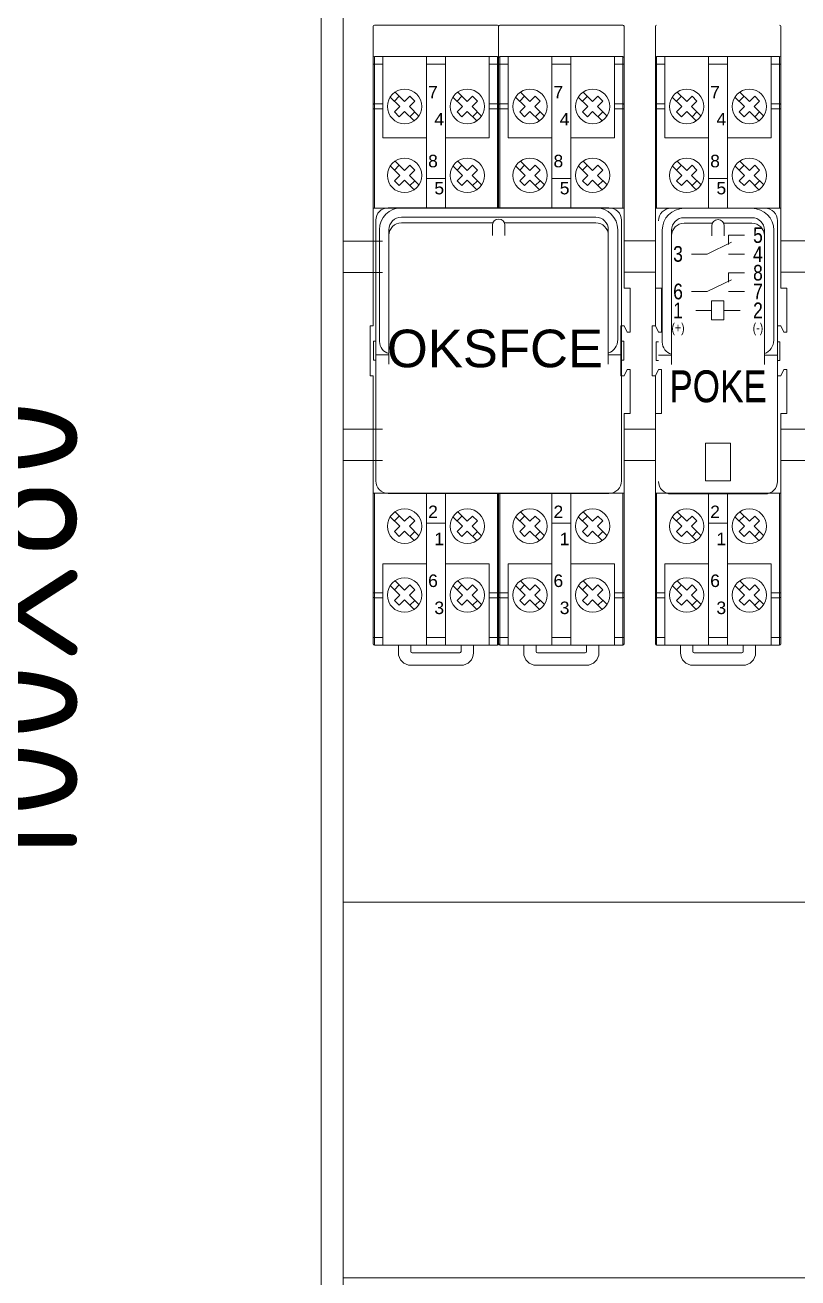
# Model space of a CAD drawing. Header units: millimetres. Extents: x 4137 to 6698, y 1400 to 3585.
# Drawn here: x 5827.7 to 5951, y 2400.8 to 2600.8 of the extents above; entities that cross this region are included whole.
import ezdxf

# ---------------------------------------------------------------- set-up
doc = ezdxf.new("R2010")
doc.units = ezdxf.units.MM
doc.layers.add('000-PI-Oprema', color=30, linetype='Continuous', lineweight=5)
doc.layers.add('000-SI-Oprema', color=30, linetype='Continuous', lineweight=0)
doc.layers.add('000-PI-ORMAR', color=2, linetype='Continuous')
doc.layers.add('002-PI-Kabelska kanalica', color=150, linetype='Continuous')
doc.styles.add('NUOVO', font='txt.shx', dxfattribs={"width": 0.8, "height": 0.8})
doc.styles.add('PI0', font='isocpeur.ttf', dxfattribs={"width": 0.9})
doc.styles.get("Standard").update_dxf_attribs({"font": 'arial.ttf'})

msp = doc.modelspace()

# ---------------------------------------------------------------- linework, layer by layer
at = {"layer": '000-PI-Oprema', "color": 0, "linetype": 'ByBlock', "lineweight": 0}
for p, q in [((5883.25, 2600.57), (5883.25, 2552.77)), ((5883.45, 2600.77), (5903.05, 2600.77)), ((5903.25, 2600.57), (5903.25, 2571.52)), ((5903.45, 2600.77), (5923.05, 2600.77)), ((5923.25, 2600.57), (5923.25, 2558.77)), ((5883.45, 2595.77), (5883.45, 2571.52)), ((5883.45, 2595.77), (5903.05, 2595.77)), ((5884.75, 2594.55), (5883.45, 2594.55)), ((5884.75, 2595.77), (5884.75, 2582.77)), ((5891.75, 2595.77), (5891.75, 2571.52)), ((5894.75, 2594.55), (5891.75, 2594.55)), ((5894.75, 2595.77), (5894.75, 2571.52)), ((5901.75, 2595.77), (5901.75, 2582.77)), ((5903.05, 2594.55), (5901.75, 2594.55)), ((5903.05, 2595.77), (5903.05, 2571.52)), ((5903.45, 2595.77), (5903.45, 2571.52)), ((5903.45, 2595.77), (5923.05, 2595.77)), ((5904.75, 2594.55), (5903.45, 2594.55)), ((5904.75, 2595.77), (5904.75, 2582.77)), ((5911.75, 2595.77), (5911.75, 2571.52)), ((5914.75, 2594.55), (5911.75, 2594.55)), ((5914.75, 2595.77), (5914.75, 2571.52)), ((5921.75, 2595.77), (5921.75, 2582.77)), ((5923.05, 2594.55), (5921.75, 2594.55)), ((5923.05, 2595.77), (5923.05, 2571.52)), ((5886.73, 2590.06), (5888.25, 2588.55)), ((5896.73, 2590.06), (5898.25, 2588.55)), ((5906.73, 2590.06), (5908.25, 2588.55)), ((5916.73, 2590.06), (5918.25, 2588.55)), ((5883.45, 2588.18), (5884.75, 2588.18)), ((5885.95, 2589.28), (5887.47, 2587.77)), ((5886.62, 2588.62), (5887.4, 2589.39)), ((5888.25, 2588.55), (5889.1, 2589.39)), ((5889.03, 2587.77), (5889.87, 2588.62)), ((5889.1, 2589.39), (5889.87, 2588.62)), ((5895.95, 2589.28), (5897.47, 2587.77)), ((5896.62, 2588.62), (5897.4, 2589.39)), ((5898.25, 2588.55), (5899.1, 2589.39)), ((5899.03, 2587.77), (5899.87, 2588.62)), ((5899.1, 2589.39), (5899.87, 2588.62)), ((5903.05, 2588.18), (5901.75, 2588.18)), ((5903.45, 2588.18), (5904.75, 2588.18)), ((5905.95, 2589.28), (5907.47, 2587.77)), ((5906.62, 2588.62), (5907.4, 2589.39)), ((5908.25, 2588.55), (5909.1, 2589.39)), ((5909.03, 2587.77), (5909.87, 2588.62)), ((5909.1, 2589.39), (5909.87, 2588.62)), ((5915.95, 2589.28), (5917.47, 2587.77)), ((5916.62, 2588.62), (5917.4, 2589.39)), ((5918.25, 2588.55), (5919.1, 2589.39)), ((5919.03, 2587.77), (5919.87, 2588.62)), ((5919.1, 2589.39), (5919.87, 2588.62)), ((5923.05, 2588.18), (5921.75, 2588.18)), ((5883.25, 2587.39), (5884.75, 2587.39)), ((5886.62, 2586.92), (5887.47, 2587.77)), ((5886.62, 2586.92), (5887.4, 2586.14)), ((5887.4, 2586.14), (5888.25, 2586.99)), ((5888.25, 2586.99), (5889.76, 2585.47)), ((5889.03, 2587.77), (5890.54, 2586.25)), ((5889.1, 2586.14), (5889.87, 2586.92)), ((5896.62, 2586.92), (5897.47, 2587.77)), ((5896.62, 2586.92), (5897.4, 2586.14)), ((5897.4, 2586.14), (5898.25, 2586.99)), ((5898.25, 2586.99), (5899.76, 2585.47)), ((5899.03, 2587.77), (5900.54, 2586.25)), ((5899.1, 2586.14), (5899.87, 2586.92)), ((5903.25, 2587.39), (5901.75, 2587.39)), ((5903.25, 2587.39), (5904.75, 2587.39)), ((5906.62, 2586.92), (5907.47, 2587.77)), ((5906.62, 2586.92), (5907.4, 2586.14)), ((5907.4, 2586.14), (5908.25, 2586.99)), ((5908.25, 2586.99), (5909.76, 2585.47)), ((5909.03, 2587.77), (5910.54, 2586.25)), ((5909.1, 2586.14), (5909.87, 2586.92)), ((5916.62, 2586.92), (5917.47, 2587.77)), ((5916.62, 2586.92), (5917.4, 2586.14)), ((5917.4, 2586.14), (5918.25, 2586.99)), ((5918.25, 2586.99), (5919.76, 2585.47)), ((5919.03, 2587.77), (5920.54, 2586.25)), ((5919.1, 2586.14), (5919.87, 2586.92)), ((5923.25, 2587.39), (5921.75, 2587.39)), ((5884.75, 2582.77), (5891.75, 2582.77)), ((5901.75, 2582.77), (5894.75, 2582.77)), ((5904.75, 2582.77), (5911.75, 2582.77)), ((5921.75, 2582.77), (5914.75, 2582.77)), ((5885.95, 2578.28), (5887.47, 2576.77)), ((5886.62, 2577.62), (5887.4, 2578.39)), ((5886.73, 2579.06), (5888.25, 2577.55)), ((5888.25, 2577.55), (5889.1, 2578.39)), ((5889.1, 2578.39), (5889.87, 2577.62)), ((5895.95, 2578.28), (5897.47, 2576.77)), ((5896.62, 2577.62), (5897.4, 2578.39)), ((5896.73, 2579.06), (5898.25, 2577.55)), ((5898.25, 2577.55), (5899.1, 2578.39)), ((5899.1, 2578.39), (5899.87, 2577.62)), ((5905.95, 2578.28), (5907.47, 2576.77)), ((5906.62, 2577.62), (5907.4, 2578.39)), ((5906.73, 2579.06), (5908.25, 2577.55)), ((5908.25, 2577.55), (5909.1, 2578.39)), ((5909.1, 2578.39), (5909.87, 2577.62)), ((5915.95, 2578.28), (5917.47, 2576.77)), ((5916.62, 2577.62), (5917.4, 2578.39)), ((5916.73, 2579.06), (5918.25, 2577.55)), ((5918.25, 2577.55), (5919.1, 2578.39)), ((5919.1, 2578.39), (5919.87, 2577.62)), ((5886.62, 2575.92), (5887.47, 2576.77)), ((5889.03, 2576.77), (5889.87, 2577.62)), ((5889.03, 2576.77), (5890.54, 2575.25)), ((5894.75, 2576.25), (5891.75, 2576.25)), ((5896.62, 2575.92), (5897.47, 2576.77)), ((5899.03, 2576.77), (5899.87, 2577.62)), ((5899.03, 2576.77), (5900.54, 2575.25)), ((5906.62, 2575.92), (5907.47, 2576.77)), ((5909.03, 2576.77), (5909.87, 2577.62)), ((5909.03, 2576.77), (5910.54, 2575.25)), ((5914.75, 2576.25), (5911.75, 2576.25)), ((5916.62, 2575.92), (5917.47, 2576.77)), ((5919.03, 2576.77), (5919.87, 2577.62)), ((5919.03, 2576.77), (5920.54, 2575.25)), ((5886.62, 2575.92), (5887.4, 2575.14)), ((5887.4, 2575.14), (5888.25, 2575.99)), ((5888.25, 2575.99), (5889.76, 2574.47)), ((5889.1, 2575.14), (5889.87, 2575.92)), ((5896.62, 2575.92), (5897.4, 2575.14)), ((5897.4, 2575.14), (5898.25, 2575.99)), ((5898.25, 2575.99), (5899.76, 2574.47)), ((5899.1, 2575.14), (5899.87, 2575.92)), ((5906.62, 2575.92), (5907.4, 2575.14)), ((5907.4, 2575.14), (5908.25, 2575.99)), ((5908.25, 2575.99), (5909.76, 2574.47)), ((5909.1, 2575.14), (5909.87, 2575.92)), ((5916.62, 2575.92), (5917.4, 2575.14)), ((5917.4, 2575.14), (5918.25, 2575.99)), ((5918.25, 2575.99), (5919.76, 2574.47)), ((5919.1, 2575.14), (5919.87, 2575.92)), ((5883.25, 2571.52), (5903.25, 2571.52)), ((5920.85, 2571.6), (5885.65, 2571.6)), ((5887.75, 2571.6), (5918.75, 2571.6)), ((5887.75, 2570.1), (5918.75, 2570.1)), ((5903.25, 2571.52), (5923.25, 2571.52)), ((5883.65, 2569.6), (5883.65, 2528)), ((5884.25, 2568.1), (5884.25, 2550.25)), ((5885.75, 2568.1), (5885.75, 2550.25)), ((5902.33, 2569.2), (5887.75, 2569.2)), ((5902.25, 2568.8), (5902.25, 2567.2)), ((5918.75, 2569.2), (5904.16, 2569.2)), ((5904.25, 2568.8), (5904.25, 2567.2)), ((5920.75, 2568.1), (5920.75, 2550.55)), ((5922.25, 2568.1), (5922.25, 2550.55)), ((5922.85, 2528), (5922.85, 2569.6)), ((5885.75, 2567.2), (5885.75, 2546.65)), ((5920.75, 2567.2), (5920.75, 2546.65)), ((5936.5, 2564.22), (5940.4, 2566.12)), ((5942.5, 2567.22), (5939.9, 2567.22)), ((5939.9, 2565.72), (5939.9, 2567.22)), ((5934, 2564.22), (5936.5, 2564.22)), ((5942.5, 2564.22), (5939.9, 2564.22)), ((5936.5, 2558.22), (5940.4, 2560.12)), ((5942.5, 2561.22), (5939.9, 2561.22)), ((5939.9, 2559.72), (5939.9, 2561.22)), ((5923.25, 2558.77), (5924.25, 2558.77)), ((5924.25, 2558.77), (5924.25, 2551.77)), ((5934, 2558.22), (5936.5, 2558.22)), ((5942.5, 2558.22), (5939.9, 2558.22)), ((5937.2, 2556.72), (5937.2, 2553.72)), ((5937.2, 2556.72), (5939.2, 2556.72)), ((5939.2, 2556.72), (5939.2, 2553.72)), ((5934.7, 2555.22), (5937.2, 2555.22)), ((5941.8, 2555.22), (5939.2, 2555.22)), ((5882.75, 2544.77), (5882.75, 2552.77)), ((5882.75, 2552.77), (5883.25, 2552.77)), ((5922.75, 2552.77), (5922.75, 2544.77)), ((5923.25, 2552.77), (5922.75, 2552.77)), ((5923.75, 2551.77), (5923.25, 2552.77)), ((5939.2, 2553.72), (5937.2, 2553.72)), ((5883.3, 2550.3), (5883.3, 2547.3)), ((5883.65, 2550.3), (5883.3, 2550.3)), ((5923.2, 2550.3), (5922.85, 2550.3)), ((5923.2, 2550.3), (5923.2, 2547.3)), ((5924.25, 2551.77), (5923.75, 2551.77)), ((5885.75, 2548.15), (5883.65, 2548.15)), ((5920.75, 2548.15), (5922.85, 2548.15)), ((5883.65, 2547.3), (5883.3, 2547.3)), ((5923.2, 2547.3), (5922.85, 2547.3)), ((5883.25, 2544.77), (5882.75, 2544.77)), ((5883.25, 2544.77), (5883.25, 2501.97)), ((5923.25, 2544.77), (5922.75, 2544.77)), ((5923.25, 2544.77), (5923.75, 2545.77)), ((5924.25, 2545.77), (5923.75, 2545.77)), ((5924.25, 2545.77), (5924.25, 2538.77)), ((5923.25, 2538.77), (5923.25, 2501.97)), ((5923.25, 2538.77), (5924.25, 2538.77)), ((5883.25, 2526.02), (5903.25, 2526.02)), ((5883.45, 2526.02), (5883.45, 2501.77)), ((5885.65, 2526), (5920.85, 2526)), ((5891.75, 2526.02), (5891.75, 2501.77)), ((5894.75, 2526.02), (5894.75, 2501.77)), ((5903.05, 2526.02), (5903.05, 2501.77)), ((5903.25, 2526.02), (5923.25, 2526.02)), ((5903.25, 2526.02), (5903.25, 2501.97)), ((5903.45, 2526.02), (5903.45, 2501.77)), ((5911.75, 2526.02), (5911.75, 2501.77)), ((5914.75, 2526.02), (5914.75, 2501.77)), ((5923.05, 2526.02), (5923.05, 2501.77)), ((5885.95, 2522.28), (5887.47, 2520.77)), ((5886.62, 2521.62), (5887.4, 2522.39)), ((5886.73, 2523.06), (5888.25, 2521.55)), ((5888.25, 2521.55), (5889.1, 2522.39)), ((5889.1, 2522.39), (5889.87, 2521.62)), ((5895.95, 2522.28), (5897.47, 2520.77)), ((5896.62, 2521.62), (5897.4, 2522.39)), ((5896.73, 2523.06), (5898.25, 2521.55)), ((5898.25, 2521.55), (5899.1, 2522.39)), ((5899.1, 2522.39), (5899.87, 2521.62)), ((5905.95, 2522.28), (5907.47, 2520.77)), ((5906.62, 2521.62), (5907.4, 2522.39)), ((5906.73, 2523.06), (5908.25, 2521.55)), ((5908.25, 2521.55), (5909.1, 2522.39)), ((5909.1, 2522.39), (5909.87, 2521.62)), ((5915.95, 2522.28), (5917.47, 2520.77)), ((5916.62, 2521.62), (5917.4, 2522.39)), ((5916.73, 2523.06), (5918.25, 2521.55)), ((5918.25, 2521.55), (5919.1, 2522.39)), ((5919.1, 2522.39), (5919.87, 2521.62)), ((5886.62, 2519.92), (5887.47, 2520.77)), ((5889.03, 2520.77), (5889.87, 2521.62)), ((5889.03, 2520.77), (5890.54, 2519.25)), ((5894.75, 2521.28), (5891.75, 2521.28)), ((5896.62, 2519.92), (5897.47, 2520.77)), ((5899.03, 2520.77), (5899.87, 2521.62)), ((5899.03, 2520.77), (5900.54, 2519.25)), ((5906.62, 2519.92), (5907.47, 2520.77)), ((5909.03, 2520.77), (5909.87, 2521.62)), ((5909.03, 2520.77), (5910.54, 2519.25)), ((5914.75, 2521.28), (5911.75, 2521.28)), ((5916.62, 2519.92), (5917.47, 2520.77)), ((5919.03, 2520.77), (5919.87, 2521.62)), ((5919.03, 2520.77), (5920.54, 2519.25)), ((5886.62, 2519.92), (5887.4, 2519.14)), ((5887.4, 2519.14), (5888.25, 2519.99)), ((5888.25, 2519.99), (5889.76, 2518.47)), ((5889.1, 2519.14), (5889.87, 2519.92)), ((5896.62, 2519.92), (5897.4, 2519.14)), ((5897.4, 2519.14), (5898.25, 2519.99)), ((5898.25, 2519.99), (5899.76, 2518.47)), ((5899.1, 2519.14), (5899.87, 2519.92)), ((5906.62, 2519.92), (5907.4, 2519.14)), ((5907.4, 2519.14), (5908.25, 2519.99)), ((5908.25, 2519.99), (5909.76, 2518.47)), ((5909.1, 2519.14), (5909.87, 2519.92)), ((5916.62, 2519.92), (5917.4, 2519.14)), ((5917.4, 2519.14), (5918.25, 2519.99)), ((5918.25, 2519.99), (5919.76, 2518.47)), ((5919.1, 2519.14), (5919.87, 2519.92)), ((5884.75, 2514.77), (5884.75, 2501.77)), ((5884.75, 2514.77), (5891.75, 2514.77)), ((5901.75, 2514.77), (5894.75, 2514.77)), ((5901.75, 2514.77), (5901.75, 2501.77)), ((5904.75, 2514.77), (5904.75, 2501.77)), ((5904.75, 2514.77), (5911.75, 2514.77)), ((5921.75, 2514.77), (5914.75, 2514.77)), ((5921.75, 2514.77), (5921.75, 2501.77)), ((5886.73, 2512.06), (5888.25, 2510.55)), ((5896.73, 2512.06), (5898.25, 2510.55)), ((5906.73, 2512.06), (5908.25, 2510.55)), ((5916.73, 2512.06), (5918.25, 2510.55)), ((5883.25, 2510.14), (5884.75, 2510.14)), ((5885.95, 2511.28), (5887.47, 2509.77)), ((5886.62, 2510.62), (5887.4, 2511.39)), ((5888.25, 2510.55), (5889.1, 2511.39)), ((5889.03, 2509.77), (5889.87, 2510.62)), ((5889.1, 2511.39), (5889.87, 2510.62)), ((5895.95, 2511.28), (5897.47, 2509.77)), ((5896.62, 2510.62), (5897.4, 2511.39)), ((5898.25, 2510.55), (5899.1, 2511.39)), ((5899.03, 2509.77), (5899.87, 2510.62)), ((5899.1, 2511.39), (5899.87, 2510.62)), ((5901.75, 2510.14), (5903.25, 2510.14)), ((5903.25, 2510.14), (5904.75, 2510.14)), ((5905.95, 2511.28), (5907.47, 2509.77)), ((5906.62, 2510.62), (5907.4, 2511.39)), ((5908.25, 2510.55), (5909.1, 2511.39)), ((5909.03, 2509.77), (5909.87, 2510.62)), ((5909.1, 2511.39), (5909.87, 2510.62)), ((5915.95, 2511.28), (5917.47, 2509.77)), ((5916.62, 2510.62), (5917.4, 2511.39)), ((5918.25, 2510.55), (5919.1, 2511.39)), ((5919.03, 2509.77), (5919.87, 2510.62)), ((5919.1, 2511.39), (5919.87, 2510.62)), ((5921.75, 2510.14), (5923.25, 2510.14)), ((5883.45, 2509.36), (5884.75, 2509.36)), ((5886.62, 2508.92), (5887.47, 2509.77)), ((5886.62, 2508.92), (5887.4, 2508.14)), ((5887.4, 2508.14), (5888.25, 2508.99)), ((5888.25, 2508.99), (5889.76, 2507.47)), ((5889.03, 2509.77), (5890.54, 2508.25)), ((5889.1, 2508.14), (5889.87, 2508.92)), ((5896.62, 2508.92), (5897.47, 2509.77)), ((5896.62, 2508.92), (5897.4, 2508.14)), ((5897.4, 2508.14), (5898.25, 2508.99)), ((5898.25, 2508.99), (5899.76, 2507.47)), ((5899.03, 2509.77), (5900.54, 2508.25)), ((5899.1, 2508.14), (5899.87, 2508.92)), ((5903.05, 2509.36), (5901.75, 2509.36)), ((5903.45, 2509.36), (5904.75, 2509.36)), ((5906.62, 2508.92), (5907.47, 2509.77)), ((5906.62, 2508.92), (5907.4, 2508.14)), ((5907.4, 2508.14), (5908.25, 2508.99)), ((5908.25, 2508.99), (5909.76, 2507.47)), ((5909.03, 2509.77), (5910.54, 2508.25)), ((5909.1, 2508.14), (5909.87, 2508.92)), ((5916.62, 2508.92), (5917.47, 2509.77)), ((5916.62, 2508.92), (5917.4, 2508.14)), ((5917.4, 2508.14), (5918.25, 2508.99)), ((5918.25, 2508.99), (5919.76, 2507.47)), ((5919.03, 2509.77), (5920.54, 2508.25)), ((5919.1, 2508.14), (5919.87, 2508.92)), ((5923.05, 2509.36), (5921.75, 2509.36)), ((5884.75, 2502.98), (5883.45, 2502.98)), ((5894.75, 2502.98), (5891.75, 2502.98)), ((5903.05, 2502.98), (5901.75, 2502.98)), ((5904.75, 2502.98), (5903.45, 2502.98)), ((5914.75, 2502.98), (5911.75, 2502.98)), ((5923.05, 2502.98), (5921.75, 2502.98)), ((5883.45, 2501.77), (5903.05, 2501.77)), ((5887.25, 2500.57), (5887.25, 2501.77)), ((5889.25, 2500.77), (5889.25, 2501.77)), ((5889.25, 2500.77), (5889.25, 2501.77)), ((5897.05, 2500.57), (5889.45, 2500.57)), ((5897.05, 2500.57), (5889.45, 2500.57)), ((5897.25, 2501.77), (5897.25, 2500.77)), ((5897.25, 2501.77), (5897.25, 2500.77)), ((5899.25, 2501.77), (5899.25, 2500.57)), ((5903.45, 2501.77), (5923.05, 2501.77)), ((5907.25, 2500.57), (5907.25, 2501.77)), ((5909.25, 2500.77), (5909.25, 2501.77)), ((5917.05, 2500.57), (5909.45, 2500.57)), ((5917.25, 2501.77), (5917.25, 2500.77)), ((5919.25, 2501.77), (5919.25, 2500.57)), ((5897.25, 2498.57), (5889.25, 2498.57)), ((5917.25, 2498.57), (5909.25, 2498.57))]:
    msp.add_line(p, q, dxfattribs=at)
for points in [[(5883.25, 2594.47), (5883.25, 2594.48), (5883.25, 2594.49), (5883.26, 2594.5), (5883.27, 2594.51), (5883.29, 2594.52), (5883.31, 2594.53), (5883.33, 2594.54), (5883.35, 2594.54), (5883.37, 2594.55), (5883.4, 2594.55), (5883.42, 2594.55), (5883.45, 2594.55)], [(5903.25, 2594.47), (5903.25, 2594.48), (5903.24, 2594.49), (5903.23, 2594.5), (5903.22, 2594.51), (5903.21, 2594.52), (5903.19, 2594.53), (5903.17, 2594.54), (5903.15, 2594.54), (5903.12, 2594.55), (5903.1, 2594.55), (5903.07, 2594.55), (5903.05, 2594.55)], [(5903.25, 2594.47), (5903.25, 2594.48), (5903.25, 2594.49), (5903.26, 2594.5), (5903.27, 2594.51), (5903.29, 2594.52), (5903.31, 2594.53), (5903.33, 2594.54), (5903.35, 2594.54), (5903.37, 2594.55), (5903.4, 2594.55), (5903.42, 2594.55), (5903.45, 2594.55)], [(5923.25, 2594.47), (5923.25, 2594.48), (5923.24, 2594.49), (5923.23, 2594.5), (5923.22, 2594.51), (5923.21, 2594.52), (5923.19, 2594.53), (5923.17, 2594.54), (5923.15, 2594.54), (5923.12, 2594.55), (5923.1, 2594.55), (5923.07, 2594.55), (5923.05, 2594.55)], [(5883.45, 2588.18), (5883.42, 2588.17), (5883.4, 2588.17), (5883.37, 2588.17), (5883.35, 2588.17), (5883.33, 2588.16), (5883.31, 2588.15), (5883.29, 2588.14), (5883.27, 2588.14), (5883.26, 2588.13), (5883.25, 2588.12), (5883.25, 2588.11), (5883.25, 2588.1)], [(5903.05, 2588.18), (5903.07, 2588.17), (5903.1, 2588.17), (5903.12, 2588.17), (5903.15, 2588.17), (5903.17, 2588.16), (5903.19, 2588.15), (5903.21, 2588.14), (5903.22, 2588.14), (5903.23, 2588.13), (5903.24, 2588.12), (5903.25, 2588.11), (5903.25, 2588.1)], [(5903.45, 2588.18), (5903.42, 2588.17), (5903.4, 2588.17), (5903.37, 2588.17), (5903.35, 2588.17), (5903.33, 2588.16), (5903.31, 2588.15), (5903.29, 2588.14), (5903.27, 2588.14), (5903.26, 2588.13), (5903.25, 2588.12), (5903.25, 2588.11), (5903.25, 2588.1)], [(5923.05, 2588.18), (5923.07, 2588.17), (5923.1, 2588.17), (5923.12, 2588.17), (5923.15, 2588.17), (5923.17, 2588.16), (5923.19, 2588.15), (5923.21, 2588.14), (5923.22, 2588.14), (5923.23, 2588.13), (5923.24, 2588.12), (5923.25, 2588.11), (5923.25, 2588.1)], [(5883.45, 2509.36), (5883.42, 2509.36), (5883.4, 2509.36), (5883.37, 2509.37), (5883.35, 2509.37), (5883.33, 2509.38), (5883.31, 2509.38), (5883.29, 2509.39), (5883.27, 2509.4), (5883.26, 2509.41), (5883.25, 2509.42), (5883.25, 2509.43), (5883.25, 2509.44)], [(5903.25, 2509.44), (5903.25, 2509.43), (5903.24, 2509.42), (5903.23, 2509.41), (5903.22, 2509.4), (5903.21, 2509.39), (5903.19, 2509.38), (5903.17, 2509.38), (5903.15, 2509.37), (5903.12, 2509.37), (5903.1, 2509.36), (5903.07, 2509.36), (5903.05, 2509.36)], [(5903.45, 2509.36), (5903.42, 2509.36), (5903.4, 2509.36), (5903.37, 2509.37), (5903.35, 2509.37), (5903.33, 2509.38), (5903.31, 2509.38), (5903.29, 2509.39), (5903.27, 2509.4), (5903.26, 2509.41), (5903.25, 2509.42), (5903.25, 2509.43), (5903.25, 2509.44)], [(5923.25, 2509.44), (5923.25, 2509.43), (5923.24, 2509.42), (5923.23, 2509.41), (5923.22, 2509.4), (5923.21, 2509.39), (5923.19, 2509.38), (5923.17, 2509.38), (5923.15, 2509.37), (5923.12, 2509.37), (5923.1, 2509.36), (5923.07, 2509.36), (5923.05, 2509.36)], [(5883.25, 2503.06), (5883.25, 2503.05), (5883.25, 2503.04), (5883.26, 2503.03), (5883.27, 2503.02), (5883.29, 2503.01), (5883.31, 2503.01), (5883.33, 2503), (5883.35, 2502.99), (5883.37, 2502.99), (5883.4, 2502.99), (5883.42, 2502.98), (5883.45, 2502.98)], [(5903.05, 2502.98), (5903.07, 2502.98), (5903.1, 2502.99), (5903.12, 2502.99), (5903.15, 2502.99), (5903.17, 2503), (5903.19, 2503.01), (5903.21, 2503.01), (5903.22, 2503.02), (5903.23, 2503.03), (5903.24, 2503.04), (5903.25, 2503.05), (5903.25, 2503.06)], [(5903.25, 2503.06), (5903.25, 2503.05), (5903.25, 2503.04), (5903.26, 2503.03), (5903.27, 2503.02), (5903.29, 2503.01), (5903.31, 2503.01), (5903.33, 2503), (5903.35, 2502.99), (5903.37, 2502.99), (5903.4, 2502.99), (5903.42, 2502.98), (5903.45, 2502.98)], [(5923.05, 2502.98), (5923.07, 2502.98), (5923.1, 2502.99), (5923.12, 2502.99), (5923.15, 2502.99), (5923.17, 2503), (5923.19, 2503.01), (5923.21, 2503.01), (5923.22, 2503.02), (5923.23, 2503.03), (5923.24, 2503.04), (5923.25, 2503.05), (5923.25, 2503.06)]]:
    msp.add_lwpolyline(points, dxfattribs=at)
for centre in [(5888.25, 2587.77), (5898.25, 2587.77), (5908.25, 2587.77), (5918.25, 2587.77), (5888.25, 2576.77), (5898.25, 2576.77), (5908.25, 2576.77), (5918.25, 2576.77), (5888.25, 2520.77), (5898.25, 2520.77), (5908.25, 2520.77), (5918.25, 2520.77), (5888.25, 2509.77), (5898.25, 2509.77), (5908.25, 2509.77), (5918.25, 2509.77)]:
    msp.add_circle(centre, 2.75, dxfattribs=at)
for centre, radius, start, end in [((5883.45, 2600.57), 0.2, 90, 180), ((5903.05, 2600.57), 0.2, 0, 90), ((5903.45, 2600.57), 0.2, 90, 180), ((5923.05, 2600.57), 0.2, 0, 90), ((5883.45, 2595.57), 0.2, 90, 180), ((5903.05, 2595.57), 0.2, 0, 90), ((5903.45, 2595.57), 0.2, 90, 180), ((5923.05, 2595.57), 0.2, 0, 90), ((5885.65, 2569.6), 2, 90, 180), ((5887.75, 2568.1), 3.5, 90, 180), ((5887.75, 2568.1), 2, 90, 180), ((5918.75, 2568.1), 3.5, 0, 90), ((5918.75, 2568.1), 2, 0, 90), ((5920.85, 2569.6), 2, 0, 90), ((5887.75, 2567.2), 2, 90, 180), ((5903.25, 2568.8), 1, 0, 180), ((5918.75, 2567.2), 2, 0, 90), ((5886.25, 2550.25), 2, 180, 255.5225), ((5919.95, 2550.55), 2.3, 290.3544, 0), ((5885.65, 2528), 2, 180, 270), ((5920.85, 2528), 2, 270, 0), ((5883.45, 2501.97), 0.2, 180, 270), ((5889.25, 2500.57), 2, 180, 270), ((5889.45, 2500.77), 0.2, 180, 270), ((5889.45, 2500.77), 0.2, 180, 270), ((5897.05, 2500.77), 0.2, 270, 0), ((5897.05, 2500.77), 0.2, 270, 0), ((5897.25, 2500.57), 2, 270, 0), ((5903.05, 2501.97), 0.2, 270, 0), ((5903.45, 2501.97), 0.2, 180, 270), ((5909.25, 2500.57), 2, 180, 270), ((5909.45, 2500.77), 0.2, 180, 270), ((5917.05, 2500.77), 0.2, 270, 0), ((5917.25, 2500.57), 2, 270, 0), ((5923.05, 2501.97), 0.2, 270, 0)]:
    msp.add_arc(centre, radius, start, end, dxfattribs=at)
at = {"layer": '000-PI-ORMAR', "color": 0, "linetype": 'ByBlock', "lineweight": 0}
msp.add_line((5874.95, 3405.78), (5874.95, 1515.78), dxfattribs=at)
at = {"layer": '000-SI-Oprema', "color": 0, "linetype": 'ByBlock', "lineweight": 0}
for p, q in [((5928.25, 2600.57), (5928.25, 2552.77)), ((5948.25, 2600.57), (5948.25, 2558.77)), ((5928.45, 2595.77), (5928.45, 2571.52)), ((5928.45, 2595.77), (5948.05, 2595.77)), ((5929.75, 2594.55), (5928.45, 2594.55)), ((5929.75, 2595.77), (5929.75, 2582.77)), ((5936.75, 2595.77), (5936.75, 2571.52)), ((5939.75, 2594.55), (5936.75, 2594.55)), ((5939.75, 2595.77), (5939.75, 2571.52)), ((5946.75, 2595.77), (5946.75, 2582.77)), ((5948.05, 2594.55), (5946.75, 2594.55)), ((5948.05, 2595.77), (5948.05, 2571.52)), ((5931.73, 2590.06), (5933.25, 2588.55)), ((5941.73, 2590.06), (5943.25, 2588.55)), ((5928.45, 2588.18), (5929.75, 2588.18)), ((5930.95, 2589.28), (5932.47, 2587.77)), ((5931.62, 2588.62), (5932.4, 2589.39)), ((5933.25, 2588.55), (5934.1, 2589.39)), ((5934.03, 2587.77), (5934.87, 2588.62)), ((5934.1, 2589.39), (5934.87, 2588.62)), ((5940.95, 2589.28), (5942.47, 2587.77)), ((5941.62, 2588.62), (5942.4, 2589.39)), ((5943.25, 2588.55), (5944.1, 2589.39)), ((5944.03, 2587.77), (5944.87, 2588.62)), ((5944.1, 2589.39), (5944.87, 2588.62)), ((5948.05, 2588.18), (5946.75, 2588.18)), ((5928.25, 2587.39), (5929.75, 2587.39)), ((5931.62, 2586.92), (5932.47, 2587.77)), ((5931.62, 2586.92), (5932.4, 2586.14)), ((5932.4, 2586.14), (5933.25, 2586.99)), ((5933.25, 2586.99), (5934.76, 2585.47)), ((5934.03, 2587.77), (5935.54, 2586.25)), ((5934.1, 2586.14), (5934.87, 2586.92)), ((5941.62, 2586.92), (5942.47, 2587.77)), ((5941.62, 2586.92), (5942.4, 2586.14)), ((5942.4, 2586.14), (5943.25, 2586.99)), ((5943.25, 2586.99), (5944.76, 2585.47)), ((5944.03, 2587.77), (5945.54, 2586.25)), ((5944.1, 2586.14), (5944.87, 2586.92)), ((5948.25, 2587.39), (5946.75, 2587.39)), ((5929.75, 2582.77), (5936.75, 2582.77)), ((5946.75, 2582.77), (5939.75, 2582.77)), ((5930.95, 2578.28), (5932.47, 2576.77)), ((5931.62, 2577.62), (5932.4, 2578.39)), ((5931.73, 2579.06), (5933.25, 2577.55)), ((5933.25, 2577.55), (5934.1, 2578.39)), ((5934.1, 2578.39), (5934.87, 2577.62)), ((5940.95, 2578.28), (5942.47, 2576.77)), ((5941.62, 2577.62), (5942.4, 2578.39)), ((5941.73, 2579.06), (5943.25, 2577.55)), ((5943.25, 2577.55), (5944.1, 2578.39)), ((5944.1, 2578.39), (5944.87, 2577.62)), ((5931.62, 2575.92), (5932.47, 2576.77)), ((5934.03, 2576.77), (5934.87, 2577.62)), ((5934.03, 2576.77), (5935.54, 2575.25)), ((5939.75, 2576.25), (5936.75, 2576.25)), ((5941.62, 2575.92), (5942.47, 2576.77)), ((5944.03, 2576.77), (5944.87, 2577.62)), ((5944.03, 2576.77), (5945.54, 2575.25)), ((5931.62, 2575.92), (5932.4, 2575.14)), ((5932.4, 2575.14), (5933.25, 2575.99)), ((5933.25, 2575.99), (5934.76, 2574.47)), ((5934.1, 2575.14), (5934.87, 2575.92)), ((5941.62, 2575.92), (5942.4, 2575.14)), ((5942.4, 2575.14), (5943.25, 2575.99)), ((5943.25, 2575.99), (5944.76, 2574.47)), ((5944.1, 2575.14), (5944.87, 2575.92)), ((5928.25, 2571.52), (5948.25, 2571.52)), ((5945.75, 2571.52), (5930.75, 2571.52)), ((5945.75, 2571.52), (5930.75, 2571.52)), ((5932.85, 2571.52), (5943.65, 2571.52)), ((5932.85, 2571.52), (5943.65, 2571.52)), ((5932.85, 2570.02), (5943.65, 2570.02)), ((5929.35, 2568.02), (5929.35, 2550.17)), ((5930.85, 2568.02), (5930.85, 2550.17)), ((5937.33, 2569.12), (5932.85, 2569.12)), ((5937.25, 2568.72), (5937.25, 2567.12)), ((5943.65, 2569.12), (5939.16, 2569.12)), ((5939.25, 2568.72), (5939.25, 2567.12)), ((5945.65, 2568.02), (5945.65, 2550.47)), ((5947.15, 2568.02), (5947.15, 2550.47)), ((5947.75, 2527.92), (5947.75, 2569.52)), ((5947.75, 2527.92), (5947.75, 2569.52)), ((5930.85, 2567.12), (5930.85, 2546.57)), ((5945.65, 2567.12), (5945.65, 2546.57)), ((5928.25, 2558.77), (5929.25, 2558.77)), ((5929.25, 2558.77), (5929.25, 2551.77)), ((5948.25, 2558.77), (5949.25, 2558.77)), ((5949.25, 2558.77), (5949.25, 2551.77)), ((5927.75, 2544.77), (5927.75, 2552.77)), ((5927.75, 2552.77), (5928.25, 2552.77)), ((5928.25, 2552.77), (5928.75, 2551.77)), ((5947.75, 2552.77), (5947.75, 2544.77)), ((5948.25, 2552.77), (5947.75, 2552.77)), ((5948.75, 2551.77), (5948.25, 2552.77)), ((5928.4, 2550.22), (5928.4, 2547.22)), ((5928.75, 2550.22), (5928.4, 2550.22)), ((5928.4, 2550.22), (5928.4, 2547.22)), ((5928.75, 2550.22), (5928.4, 2550.22)), ((5928.75, 2551.77), (5929.25, 2551.77)), ((5948.1, 2550.22), (5947.75, 2550.22)), ((5948.1, 2550.22), (5947.75, 2550.22)), ((5948.1, 2550.22), (5948.1, 2547.22)), ((5948.1, 2550.22), (5948.1, 2547.22)), ((5949.25, 2551.77), (5948.75, 2551.77)), ((5930.85, 2548.07), (5928.75, 2548.07)), ((5945.65, 2548.07), (5947.75, 2548.07)), ((5928.75, 2547.22), (5928.4, 2547.22)), ((5928.75, 2547.22), (5928.4, 2547.22)), ((5948.1, 2547.22), (5947.75, 2547.22)), ((5948.1, 2547.22), (5947.75, 2547.22)), ((5928.25, 2544.77), (5927.75, 2544.77)), ((5928.75, 2545.77), (5928.25, 2544.77)), ((5928.25, 2544.77), (5928.25, 2501.97)), ((5929.25, 2545.77), (5928.75, 2545.77)), ((5929.25, 2545.77), (5929.25, 2538.77)), ((5948.25, 2544.77), (5947.75, 2544.77)), ((5948.25, 2544.77), (5948.75, 2545.77)), ((5949.25, 2545.77), (5948.75, 2545.77)), ((5949.25, 2545.77), (5949.25, 2538.77)), ((5928.25, 2538.77), (5929.25, 2538.77)), ((5948.25, 2538.77), (5948.25, 2501.97)), ((5948.25, 2538.77), (5949.25, 2538.77)), ((5940.25, 2534.02), (5936.25, 2534.02)), ((5936.25, 2534.02), (5936.25, 2528.02)), ((5940.25, 2534.02), (5940.25, 2528.02)), ((5940.25, 2528.02), (5936.25, 2528.02)), ((5928.25, 2526.02), (5948.25, 2526.02)), ((5928.45, 2526.02), (5928.45, 2501.77)), ((5936.75, 2526.02), (5936.75, 2501.77)), ((5939.75, 2526.02), (5939.75, 2501.77)), ((5948.05, 2526.02), (5948.05, 2501.77)), ((5930.75, 2525.92), (5945.75, 2525.92)), ((5930.75, 2525.92), (5945.75, 2525.92)), ((5930.95, 2522.28), (5932.47, 2520.77)), ((5931.62, 2521.62), (5932.4, 2522.39)), ((5931.73, 2523.06), (5933.25, 2521.55)), ((5933.25, 2521.55), (5934.1, 2522.39)), ((5934.1, 2522.39), (5934.87, 2521.62)), ((5940.95, 2522.28), (5942.47, 2520.77)), ((5941.62, 2521.62), (5942.4, 2522.39)), ((5941.73, 2523.06), (5943.25, 2521.55)), ((5943.25, 2521.55), (5944.1, 2522.39)), ((5944.1, 2522.39), (5944.87, 2521.62)), ((5931.62, 2519.92), (5932.47, 2520.77)), ((5934.03, 2520.77), (5934.87, 2521.62)), ((5934.03, 2520.77), (5935.54, 2519.25)), ((5939.75, 2521.28), (5936.75, 2521.28)), ((5941.62, 2519.92), (5942.47, 2520.77)), ((5944.03, 2520.77), (5944.87, 2521.62)), ((5944.03, 2520.77), (5945.54, 2519.25)), ((5931.62, 2519.92), (5932.4, 2519.14)), ((5932.4, 2519.14), (5933.25, 2519.99)), ((5933.25, 2519.99), (5934.76, 2518.47)), ((5934.1, 2519.14), (5934.87, 2519.92)), ((5941.62, 2519.92), (5942.4, 2519.14)), ((5942.4, 2519.14), (5943.25, 2519.99)), ((5943.25, 2519.99), (5944.76, 2518.47)), ((5944.1, 2519.14), (5944.87, 2519.92)), ((5929.75, 2514.77), (5929.75, 2501.77)), ((5929.75, 2514.77), (5936.75, 2514.77)), ((5946.75, 2514.77), (5939.75, 2514.77)), ((5946.75, 2514.77), (5946.75, 2501.77)), ((5931.73, 2512.06), (5933.25, 2510.55)), ((5941.73, 2512.06), (5943.25, 2510.55)), ((5928.25, 2510.14), (5929.75, 2510.14)), ((5930.95, 2511.28), (5932.47, 2509.77)), ((5931.62, 2510.62), (5932.4, 2511.39)), ((5933.25, 2510.55), (5934.1, 2511.39)), ((5934.03, 2509.77), (5934.87, 2510.62)), ((5934.1, 2511.39), (5934.87, 2510.62)), ((5940.95, 2511.28), (5942.47, 2509.77)), ((5941.62, 2510.62), (5942.4, 2511.39)), ((5943.25, 2510.55), (5944.1, 2511.39)), ((5944.03, 2509.77), (5944.87, 2510.62)), ((5944.1, 2511.39), (5944.87, 2510.62)), ((5946.75, 2510.14), (5948.25, 2510.14)), ((5928.45, 2509.36), (5929.75, 2509.36)), ((5931.62, 2508.92), (5932.47, 2509.77)), ((5931.62, 2508.92), (5932.4, 2508.14)), ((5932.4, 2508.14), (5933.25, 2508.99)), ((5933.25, 2508.99), (5934.76, 2507.47)), ((5934.03, 2509.77), (5935.54, 2508.25)), ((5934.1, 2508.14), (5934.87, 2508.92)), ((5941.62, 2508.92), (5942.47, 2509.77)), ((5941.62, 2508.92), (5942.4, 2508.14)), ((5942.4, 2508.14), (5943.25, 2508.99)), ((5943.25, 2508.99), (5944.76, 2507.47)), ((5944.03, 2509.77), (5945.54, 2508.25)), ((5944.1, 2508.14), (5944.87, 2508.92)), ((5948.05, 2509.36), (5946.75, 2509.36)), ((5929.75, 2502.98), (5928.45, 2502.98)), ((5939.75, 2502.98), (5936.75, 2502.98)), ((5948.05, 2502.98), (5946.75, 2502.98)), ((5932.25, 2500.57), (5932.25, 2501.77)), ((5934.25, 2500.77), (5934.25, 2501.77)), ((5942.05, 2500.57), (5934.45, 2500.57)), ((5942.25, 2501.77), (5942.25, 2500.77)), ((5944.25, 2501.77), (5944.25, 2500.57)), ((5942.25, 2498.57), (5934.25, 2498.57))]:
    msp.add_line(p, q, dxfattribs=at)
for points in [[(5928.25, 2594.47), (5928.25, 2594.48), (5928.25, 2594.49), (5928.26, 2594.5), (5928.27, 2594.51), (5928.29, 2594.52), (5928.31, 2594.53), (5928.33, 2594.54), (5928.35, 2594.54), (5928.37, 2594.55), (5928.4, 2594.55), (5928.42, 2594.55), (5928.45, 2594.55)], [(5948.25, 2594.47), (5948.25, 2594.48), (5948.24, 2594.49), (5948.23, 2594.5), (5948.22, 2594.51), (5948.21, 2594.52), (5948.19, 2594.53), (5948.17, 2594.54), (5948.15, 2594.54), (5948.12, 2594.55), (5948.1, 2594.55), (5948.07, 2594.55), (5948.05, 2594.55)], [(5928.45, 2588.18), (5928.42, 2588.17), (5928.4, 2588.17), (5928.37, 2588.17), (5928.35, 2588.17), (5928.33, 2588.16), (5928.31, 2588.15), (5928.29, 2588.14), (5928.27, 2588.14), (5928.26, 2588.13), (5928.25, 2588.12), (5928.25, 2588.11), (5928.25, 2588.1)], [(5948.05, 2588.18), (5948.07, 2588.17), (5948.1, 2588.17), (5948.12, 2588.17), (5948.15, 2588.17), (5948.17, 2588.16), (5948.19, 2588.15), (5948.21, 2588.14), (5948.22, 2588.14), (5948.23, 2588.13), (5948.24, 2588.12), (5948.25, 2588.11), (5948.25, 2588.1)], [(5928.45, 2509.36), (5928.42, 2509.36), (5928.4, 2509.36), (5928.37, 2509.37), (5928.35, 2509.37), (5928.33, 2509.38), (5928.31, 2509.38), (5928.29, 2509.39), (5928.27, 2509.4), (5928.26, 2509.41), (5928.25, 2509.42), (5928.25, 2509.43), (5928.25, 2509.44)], [(5948.25, 2509.44), (5948.25, 2509.43), (5948.24, 2509.42), (5948.23, 2509.41), (5948.22, 2509.4), (5948.21, 2509.39), (5948.19, 2509.38), (5948.17, 2509.38), (5948.15, 2509.37), (5948.12, 2509.37), (5948.1, 2509.36), (5948.07, 2509.36), (5948.05, 2509.36)], [(5928.25, 2503.06), (5928.25, 2503.05), (5928.25, 2503.04), (5928.26, 2503.03), (5928.27, 2503.02), (5928.29, 2503.01), (5928.31, 2503.01), (5928.33, 2503), (5928.35, 2502.99), (5928.37, 2502.99), (5928.4, 2502.99), (5928.42, 2502.98), (5928.45, 2502.98)], [(5948.05, 2502.98), (5948.07, 2502.98), (5948.1, 2502.99), (5948.12, 2502.99), (5948.15, 2502.99), (5948.17, 2503), (5948.19, 2503.01), (5948.21, 2503.01), (5948.22, 2503.02), (5948.23, 2503.03), (5948.24, 2503.04), (5948.25, 2503.05), (5948.25, 2503.06)]]:
    msp.add_lwpolyline(points, dxfattribs=at)
at = {"layer": '000-SI-Oprema', "color": 0, "linetype": 'ByBlock', "lineweight": 0, "ltscale": 0.25}
msp.add_lwpolyline([(5928.41, 2501.77), (5948.05, 2501.77)], dxfattribs=at)
at = {"layer": '000-SI-Oprema', "color": 0, "linetype": 'ByBlock', "lineweight": 0}
for centre in [(5933.25, 2587.77), (5943.25, 2587.77), (5933.25, 2576.77), (5943.25, 2576.77), (5933.25, 2520.77), (5943.25, 2520.77), (5933.25, 2509.77), (5943.25, 2509.77)]:
    msp.add_circle(centre, 2.75, dxfattribs=at)
for centre, radius, start, end in [((5928.45, 2600.57), 0.2, 90, 180), ((5948.05, 2600.57), 0.2, 0, 90), ((5928.45, 2595.57), 0.2, 90, 180), ((5948.05, 2595.57), 0.2, 0, 90), ((5930.75, 2569.52), 2, 90, 180), ((5930.75, 2569.52), 2, 90, 180), ((5932.85, 2568.02), 3.5, 90, 180), ((5932.85, 2568.02), 2, 90, 180), ((5943.65, 2568.02), 3.5, 0, 90), ((5943.65, 2568.02), 2, 0, 90), ((5945.75, 2569.52), 2, 0, 90), ((5945.75, 2569.52), 2, 0, 90), ((5932.85, 2567.12), 2, 90, 180), ((5938.25, 2568.72), 1, 0, 180), ((5943.65, 2567.12), 2, 0, 90), ((5931.35, 2550.17), 2, 180, 255.5225), ((5944.85, 2550.47), 2.3, 290.3544, 0), ((5930.75, 2527.92), 2, 180, 270), ((5930.75, 2527.92), 2, 180, 270), ((5945.75, 2527.92), 2, 270, 0), ((5945.75, 2527.92), 2, 270, 0), ((5928.45, 2501.97), 0.2, 180, 270), ((5934.25, 2500.57), 2, 180, 270), ((5934.45, 2500.77), 0.2, 180, 270), ((5942.05, 2500.77), 0.2, 270, 0), ((5942.25, 2500.57), 2, 270, 0), ((5948.05, 2501.97), 0.2, 270, 0)]:
    msp.add_arc(centre, radius, start, end, dxfattribs=at)
at = {"layer": '002-PI-Kabelska kanalica', "color": 0, "linetype": 'ByBlock', "lineweight": 0}
for p, q in [((5878.45, 3405.78), (5878.45, 1635.78)), ((5878.45, 2460.77), (5878.45, 2400.77)), ((5878.45, 2460.77), (6493.45, 2460.77)), ((5878.45, 2400.77), (6493.45, 2400.77))]:
    msp.add_line(p, q, dxfattribs=at)
at = {"layer": '002-PI-Kabelska kanalica', "color": 0, "linetype": 'ByBlock', "lineweight": 0, "ltscale": 0.25}
for p, q in [((5878.45, 2566.27), (5878.45, 2531.27)), ((5878.45, 2566.27), (5884.72, 2566.27)), ((5878.45, 2566.27), (5878.45, 2531.27)), ((5878.45, 2566.27), (5883.25, 2566.27)), ((5923.25, 2566.32), (5928.25, 2566.32)), ((5948.25, 2566.32), (5953.25, 2566.32)), ((5878.45, 2561.27), (5884.72, 2561.27)), ((5878.45, 2561.27), (5883.25, 2561.27)), ((5923.25, 2561.32), (5928.25, 2561.32)), ((5948.25, 2561.32), (5953.25, 2561.32)), ((5878.45, 2536.27), (5884.72, 2536.27)), ((5878.45, 2536.27), (5883.25, 2536.27)), ((5923.25, 2536.27), (5928.25, 2536.27)), ((5948.25, 2536.27), (5953.25, 2536.27)), ((5878.45, 2531.27), (5884.72, 2531.27)), ((5878.45, 2531.27), (5883.25, 2531.27)), ((5923.25, 2531.27), (5928.25, 2531.27)), ((5948.25, 2531.27), (5953.25, 2531.27))]:
    msp.add_line(p, q, dxfattribs=at)

# ---------------------------------------------------------------- texts
at = {"color": 0, "style": 'PI0', "width": 0.9}
msp.add_text('100X80', height=20, rotation=90, dxfattribs=at).set_placement((5836.07, 2465.19))
at = {"layer": '000-PI-Oprema', "color": 0, "linetype": 'ByBlock', "lineweight": 0, "char_height": 1.9995, "width": 2.5471}
for s, insert, attachment_point in [('{\\fArial|b0|i0|c0|p34;7}', (5892, 2591.06), 1), ('{\\fArial|b0|i0|c0|p34;7}', (5912, 2591.06), 1), ('{\\fArial|b0|i0|c0|p34;4}', (5894.55, 2586.74), 3), ('{\\fArial|b0|i0|c0|p34;4}', (5914.55, 2586.74), 3), ('{\\fArial|b0|i0|c0|p34;8}', (5892, 2580.06), 1), ('{\\fArial|b0|i0|c0|p34;8}', (5912, 2580.06), 1), ('{\\fArial|b0|i0|c0|p34;5}', (5894.55, 2575.74), 3), ('{\\fArial|b0|i0|c0|p34;5}', (5914.55, 2575.74), 3), ('{\\fArial|b0|i0|c0|p34;2}', (5892, 2524.06), 1), ('{\\fArial|b0|i0|c0|p34;2}', (5912, 2524.06), 1), ('{\\fArial|b0|i0|c0|p34;1}', (5894.55, 2519.74), 3), ('{\\fArial|b0|i0|c0|p34;1}', (5914.55, 2519.74), 3), ('{\\fArial|b0|i0|c0|p34;6}', (5892, 2513.06), 1), ('{\\fArial|b0|i0|c0|p34;6}', (5912, 2513.06), 1), ('{\\fArial|b0|i0|c0|p34;3}', (5894.55, 2508.74), 3), ('{\\fArial|b0|i0|c0|p34;3}', (5914.55, 2508.74), 3)]:
    msp.add_mtext(s, dxfattribs=dict(at, insert=insert, attachment_point=attachment_point))
at = {"layer": '000-PI-Oprema', "color": 0, "linetype": 'ByBlock', "lineweight": 0, "attachment_point": 5, "style": 'NUOVO'}
for s, width, heights, insert, char_height in [('{\\fArial|b0|i0|c238|p34;5}', 4.25, [2.89], (5944.62, 2567.22), 2.5), ('{\\fArial|b0|i0|c238|p34;3}', 4.25, [2.89], (5931.87, 2564.22), 2.5), ('{\\fArial|b0|i0|c238|p34;4}', 4.25, [2.89], (5944.62, 2564.22), 2.5), ('{\\fArial|b0|i0|c238|p34;8}', 4.25, [2.89], (5944.62, 2561.22), 2.5), ('{\\fArial|b0|i0|c238|p34;6}', 4.25, [2.89], (5931.87, 2558.22), 2.5), ('{\\fArial|b0|i0|c238|p34;7}', 4.25, [2.89], (5944.62, 2558.22), 2.5), ('{\\fArial|b0|i0|c238|p34;1}', 4.25, [2.89], (5931.87, 2555.22), 2.5), ('{\\fArial|b0|i0|c238|p34;2}', 4.25, [2.89], (5944.62, 2555.22), 2.5), ('{\\fArial|b0|i0|c238|p34;(+)}', 4.25, [2.89], (5931.87, 2552.22), 1.5), ('{\\fArial|b0|i0|c238|p34;(-)}', 4.25, [2.89], (5944.62, 2552.22), 1.5), ('{\\fArial|b0|i0|c238|p34;POK\\fArial|b0|i0|c0|p34;E}', 17, [0], (5938.25, 2543.12), 5)]:
    msp.add_mtext_dynamic_manual_height_columns(s, width=width, gutter_width=4, heights=heights, dxfattribs=dict(at, insert=insert, char_height=char_height))
at = {"layer": '000-PI-Oprema', "color": 0, "linetype": 'ByBlock', "lineweight": 0, "insert": (5902.66, 2549.1), "char_height": 6, "attachment_point": 5}
msp.add_mtext_dynamic_manual_height_columns('{\\fArial|b0|i0|c238|p34;OK}S{\\fArial|b0|i0|c238|p34;FC}E', width=44.995, gutter_width=1, heights=[10], dxfattribs=at)
at = {"layer": '000-SI-Oprema', "color": 0, "linetype": 'ByBlock', "lineweight": 0, "char_height": 1.9995, "width": 2.5471}
for s, insert, attachment_point in [('{\\fArial|b0|i0|c0|p34;7}', (5937, 2591.06), 1), ('{\\fArial|b0|i0|c0|p34;4}', (5939.55, 2586.74), 3), ('{\\fArial|b0|i0|c0|p34;8}', (5937, 2580.06), 1), ('{\\fArial|b0|i0|c0|p34;5}', (5939.55, 2575.74), 3), ('{\\fArial|b0|i0|c0|p34;2}', (5937, 2524.06), 1), ('{\\fArial|b0|i0|c0|p34;1}', (5939.55, 2519.74), 3), ('{\\fArial|b0|i0|c0|p34;6}', (5937, 2513.06), 1), ('{\\fArial|b0|i0|c0|p34;3}', (5939.55, 2508.74), 3)]:
    msp.add_mtext(s, dxfattribs=dict(at, insert=insert, attachment_point=attachment_point))
at = {"layer": '000-SI-Oprema', "color": 0, "linetype": 'ByBlock', "lineweight": 0, "insert": (5938.25, 2543.02), "char_height": 5, "attachment_point": 5, "style": 'NUOVO'}
msp.add_mtext_dynamic_manual_height_columns('{\\fArial|b0|i0|c238|p34;POK\\fArial|b0|i0|c0|p34;E}', width=17, gutter_width=4, heights=[0], dxfattribs=at)

doc.saveas('drawing.dxf')
